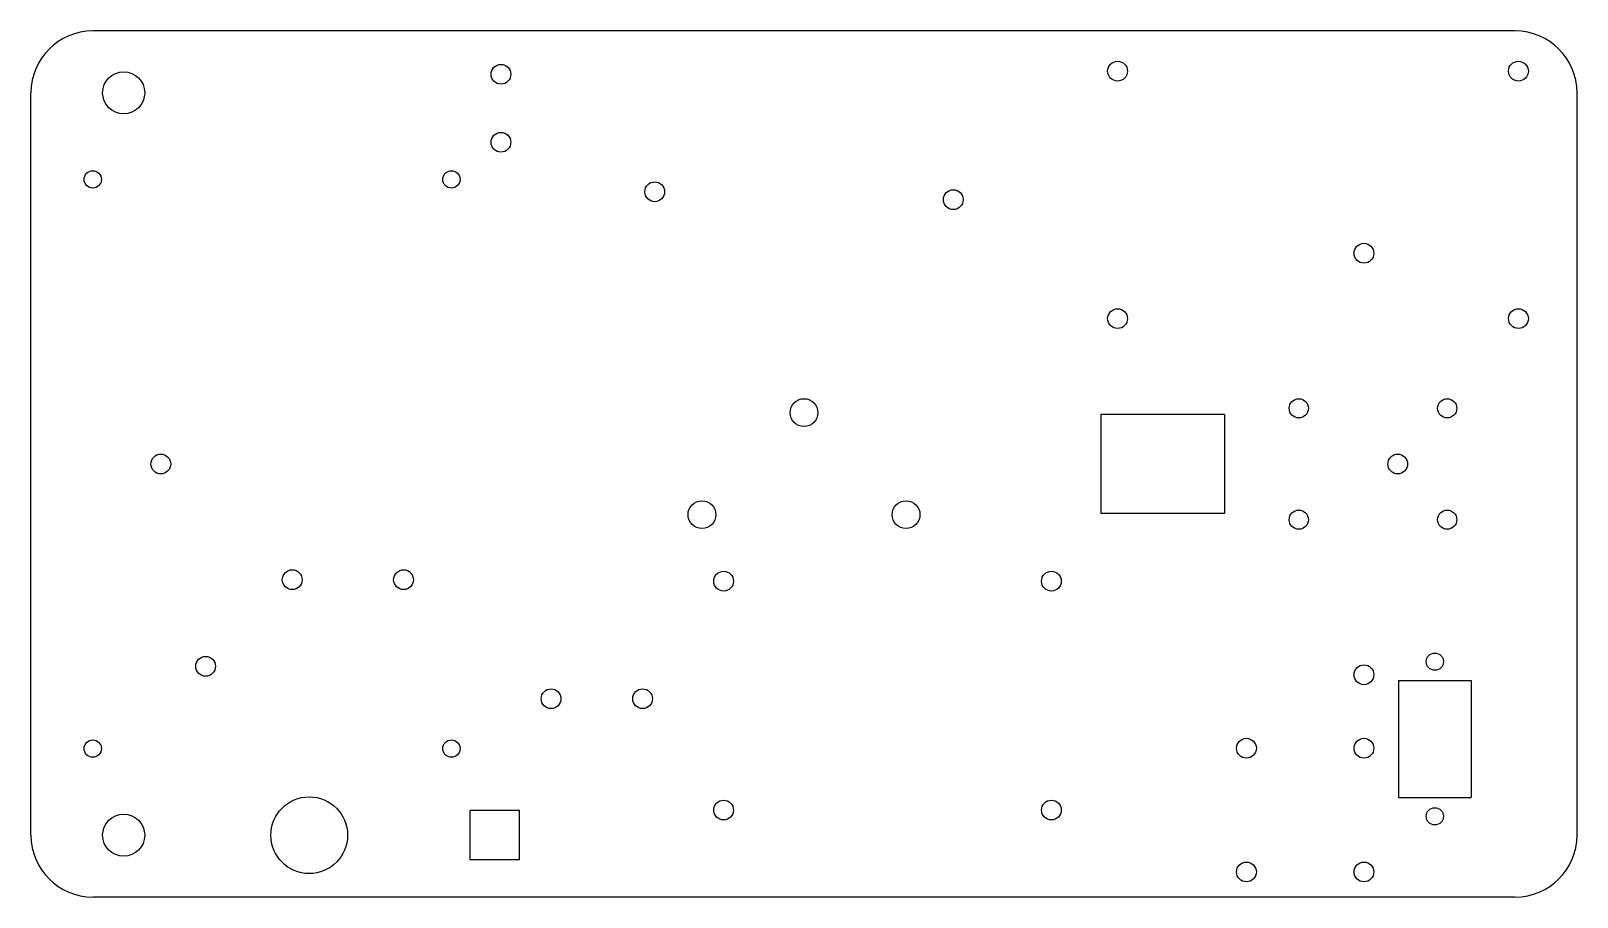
# Model space of a CAD drawing. Header units: millimetres. Extents: x -125 to 125, y -70 to 70.
import ezdxf

# ---------------------------------------------------------------- set-up
doc = ezdxf.new("R2010")
doc.units = ezdxf.units.MM

msp = doc.modelspace()

# ---------------------------------------------------------------- linework, layer by layer
at = {"color": 7, "linetype": 'Continuous', "lineweight": 25}
for p, q in [((115, 70), (-115, 70)), ((-125, -60), (-125, 60)), ((125, -60), (125, 60)), ((48, 8), (48, -8)), ((68, 8), (48, 8)), ((68, 8), (68, -8)), ((68, -8), (48, -8)), ((96.15, -35), (96.15, -53.9)), ((96.15, -35), (107.85, -35)), ((107.85, -35), (107.85, -53.9)), ((96.15, -53.9), (107.85, -53.9)), ((-46, -56), (-54, -56)), ((-54, -64), (-54, -56)), ((-46, -64), (-46, -56)), ((-46, -64), (-54, -64)), ((115, -70), (-115, -70))]:
    msp.add_line(p, q, dxfattribs=at)
for centre, radius in [((50.7, 63.5), 1.6), ((115.52, 63.5), 1.6), ((-110, 60), 3.4), ((-49, 63), 1.6), ((-49, 52), 1.6), ((-115, 46), 1.4), ((-57, 46), 1.4), ((-24.13, 44), 1.6), ((24.13, 42.73), 1.6), ((90.54, 34.07), 1.6), ((50.7, 23.5), 1.6), ((115.52, 23.5), 1.6), ((0, 8.31), 2.25), ((80, 9), 1.55), ((104, 9), 1.55), ((-104, 0), 1.6), ((96, 0), 1.6), ((-16.5, -8.19), 2.25), ((16.5, -8.19), 2.25), ((80, -9), 1.55), ((104, -9), 1.55), ((-82.75, -18.7), 1.6), ((-64.75, -18.7), 1.6), ((-13, -18.94), 1.6), ((40, -18.94), 1.6), ((-96.75, -32.7), 1.6), ((90.54, -34.07), 1.6), ((102, -31.95), 1.4), ((-40.9, -37.94), 1.6), ((-26.1, -37.94), 1.6), ((-115, -46), 1.4), ((-57, -46), 1.4), ((71.54, -45.94), 1.6), ((90.54, -45.94), 1.6), ((-80, -60), 6.2), ((-13, -55.94), 1.6), ((40, -55.94), 1.6), ((-110, -60), 3.4), ((102, -56.95), 1.4), ((71.54, -65.94), 1.6), ((90.54, -65.94), 1.6)]:
    msp.add_circle(centre, radius, dxfattribs=at)
for centre, start, end in [((115, 60), 0, 90), ((-115, 60), 90, 180), ((-115, -60), 180, 270), ((115, -60), 270, 0)]:
    msp.add_arc(centre, 10, start, end, dxfattribs=at)

doc.saveas('drawing.dxf')
